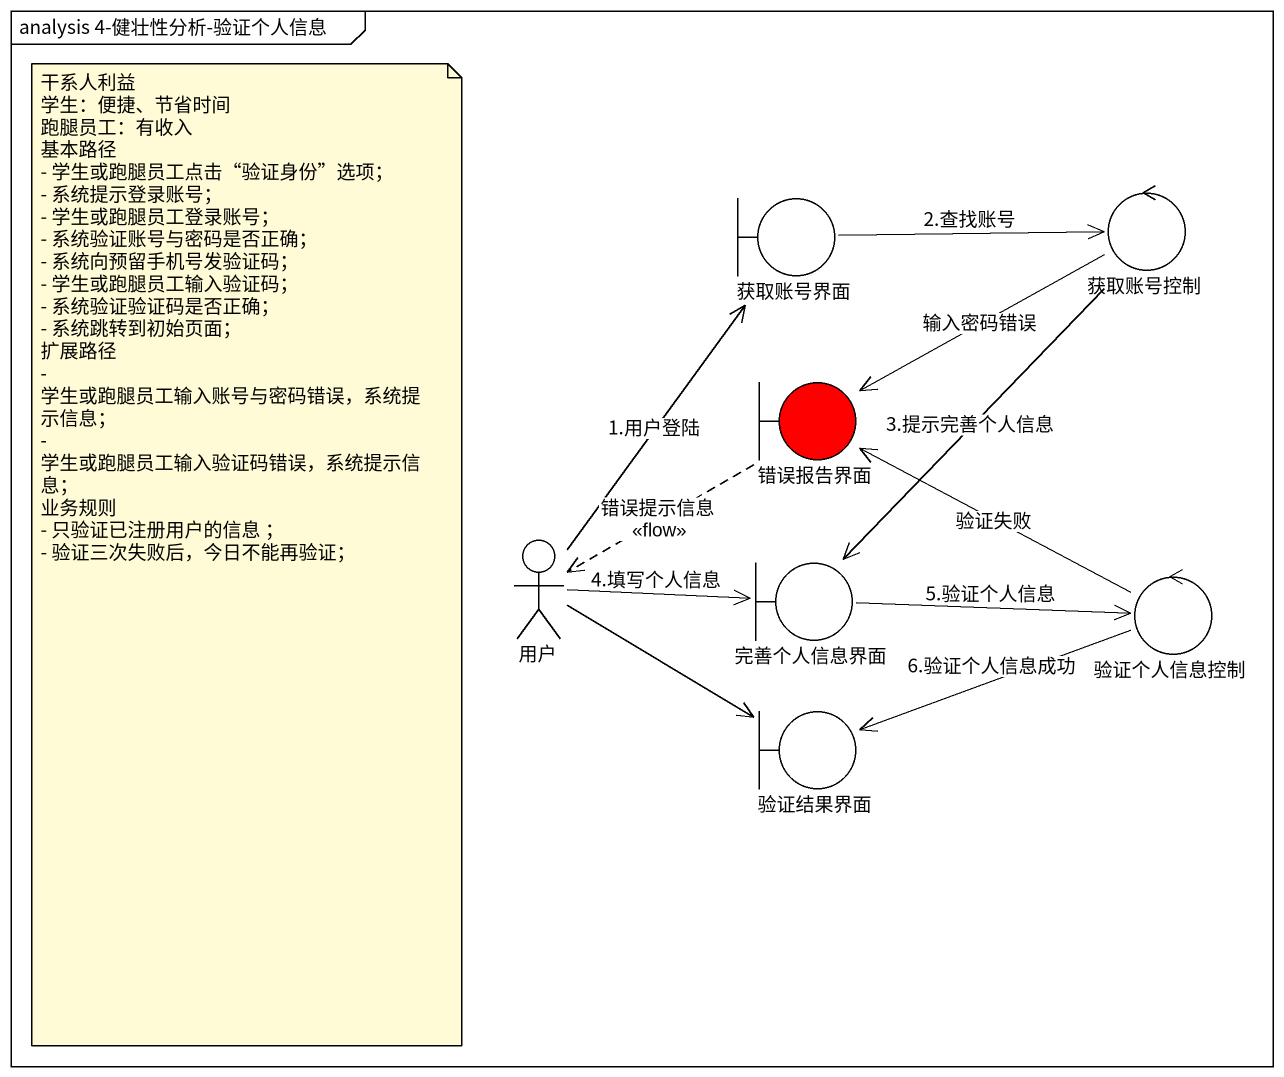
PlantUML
@startuml
mainframe analysis 4-健壮性分析-验证个人信息
boundary 获取账号界面
control 获取账号控制
boundary 错误报告界面 #FF0000
actor 用户
boundary 完善个人信息界面
control 验证个人信息控制
boundary 验证结果界面
获取账号界面 -right-> 获取账号控制 : 2.查找账号
获取账号控制 -left-> 错误报告界面 : 输入密码错误
获取账号控制 --> 完善个人信息界面 : 3.提示完善个人信息
错误报告界面 ..> 用户 : 错误提示信息\n<<flow>>
用户 -up-> 获取账号界面 : 1.用户登陆
用户 -right-> 完善个人信息界面 : 4.填写个人信息
用户 -right-> 验证结果界面
完善个人信息界面 -right-> 验证个人信息控制 : 5.验证个人信息
验证个人信息控制 -left-> 错误报告界面 : 验证失败
验证个人信息控制 -left-> 验证结果界面 : 6.验证个人信息成功
note as N1
  干系人利益
  学生：便捷、节省时间
  跑腿员工：有收入
  基本路径
  - 学生或跑腿员工点击“验证身份”选项；
  - 系统提示登录账号；
  - 学生或跑腿员工登录账号；
  - 系统验证账号与密码是否正确；
  - 系统向预留手机号发验证码；
  - 学生或跑腿员工输入验证码；
  - 系统验证验证码是否正确；
  - 系统跳转到初始页面；
  扩展路径
  - 学生或跑腿员工输入账号与密码错误，系统提示信息；
  - 学生或跑腿员工输入验证码错误，系统提示信息；
  业务规则
  - 只验证已注册用户的信息 ；
  - 验证三次失败后，今日不能再验证；
end note
@enduml
